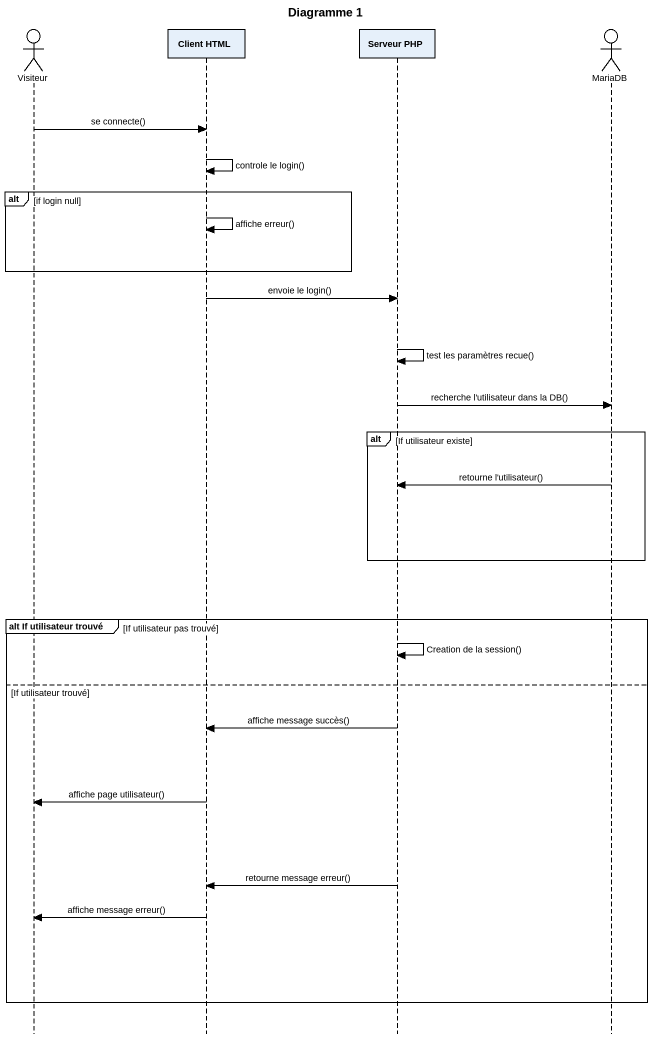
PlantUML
@startuml
title Diagramme 1
hide footbox
actor Visiteur
participant "Client HTML" as Client_HTML
participant "Serveur PHP" as Serveur_PHP
actor MariaDB

Visiteur -> Client_HTML : se connecte()
Client_HTML -> Client_HTML : controle le login()
alt if login null
  Client_HTML -> Client_HTML : affiche erreur()
end
Client_HTML -> Serveur_PHP : envoie le login()
Serveur_PHP -> Serveur_PHP : test les paramètres recue()
Serveur_PHP -> MariaDB : recherche l'utilisateur dans la DB()
alt If utilisateur existe
  MariaDB -> Serveur_PHP : retourne l'utilisateur()
end
group alt If utilisateur trouvé [If utilisateur pas trouvé]
  Serveur_PHP -> Serveur_PHP : Creation de la session()
else If utilisateur trouvé
  Serveur_PHP -> Client_HTML : affiche message succès()
  Client_HTML -> Visiteur : affiche page utilisateur()
  Serveur_PHP -> Client_HTML : retourne message erreur()
  Client_HTML -> Visiteur : affiche message erreur()
end
@enduml
